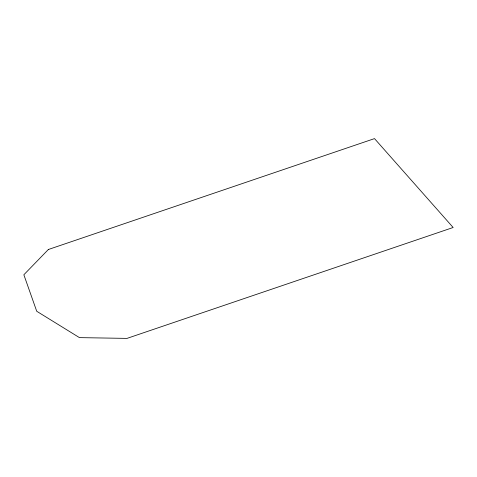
<?xml version="1.0" encoding="UTF-8"?>
<svg xmlns="http://www.w3.org/2000/svg" width="477" height="477" viewBox="0 0 477 477"><rect width="100%" height="100%" fill="white"/><g stroke="black" fill="none" stroke-linecap="round" stroke-linejoin="round"><path stroke-width="0.72" d="M48.368 249.501L23.85 274.77L36.729 311.272L79.456 337.627L127.007 338.39L453.15 227.499L374.511 138.61L48.368 249.501"/></g></svg>
